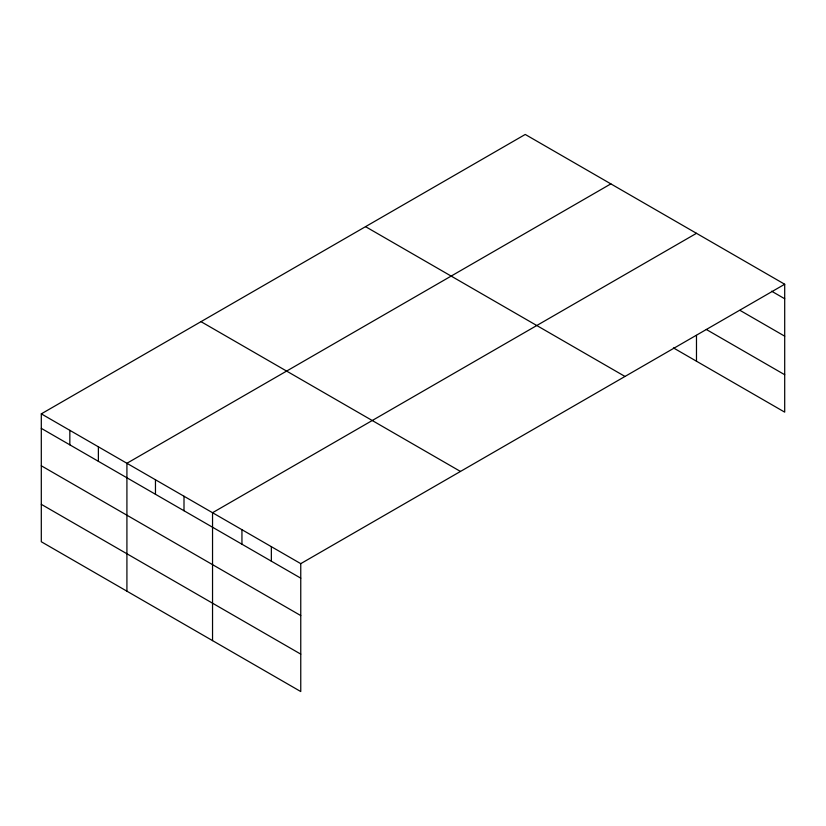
<?xml version="1.0" encoding="UTF-8"?>
<svg xmlns="http://www.w3.org/2000/svg" width="826" height="826" viewBox="0 0 826 826"><rect width="100%" height="100%" fill="white"/><g stroke="black" fill="none" stroke-linecap="round" stroke-linejoin="round"><path stroke-width="1.24" d="M784.7 284.247L525.243 134.452L41.3 413.857L41.3 541.753L300.757 691.548L300.757 563.652L784.7 284.247L784.7 412.143L673.438 347.911M610.868 183.878L126.915 463.283L126.915 591.189M696.483 233.314L212.54 512.719L212.54 640.625M771.629 291.206L784.7 298.754M740.044 310.39L784.7 336.172M706.292 329.45L784.7 374.725M365.546 226.654L624.993 376.45M201.007 321.655L460.454 471.44M41.3 413.857L300.757 563.652M41.3 428.364L300.757 578.159M41.3 465.781L300.757 615.577M41.3 504.335L300.757 654.13M696.483 335.408L696.483 361.22M271.351 546.667L271.351 561.174M241.946 529.693L241.946 544.2M184.002 496.24L184.002 510.747M155.464 479.761L155.464 494.268M98.377 446.804L98.377 461.311M69.838 430.336L69.838 444.842"/></g></svg>
